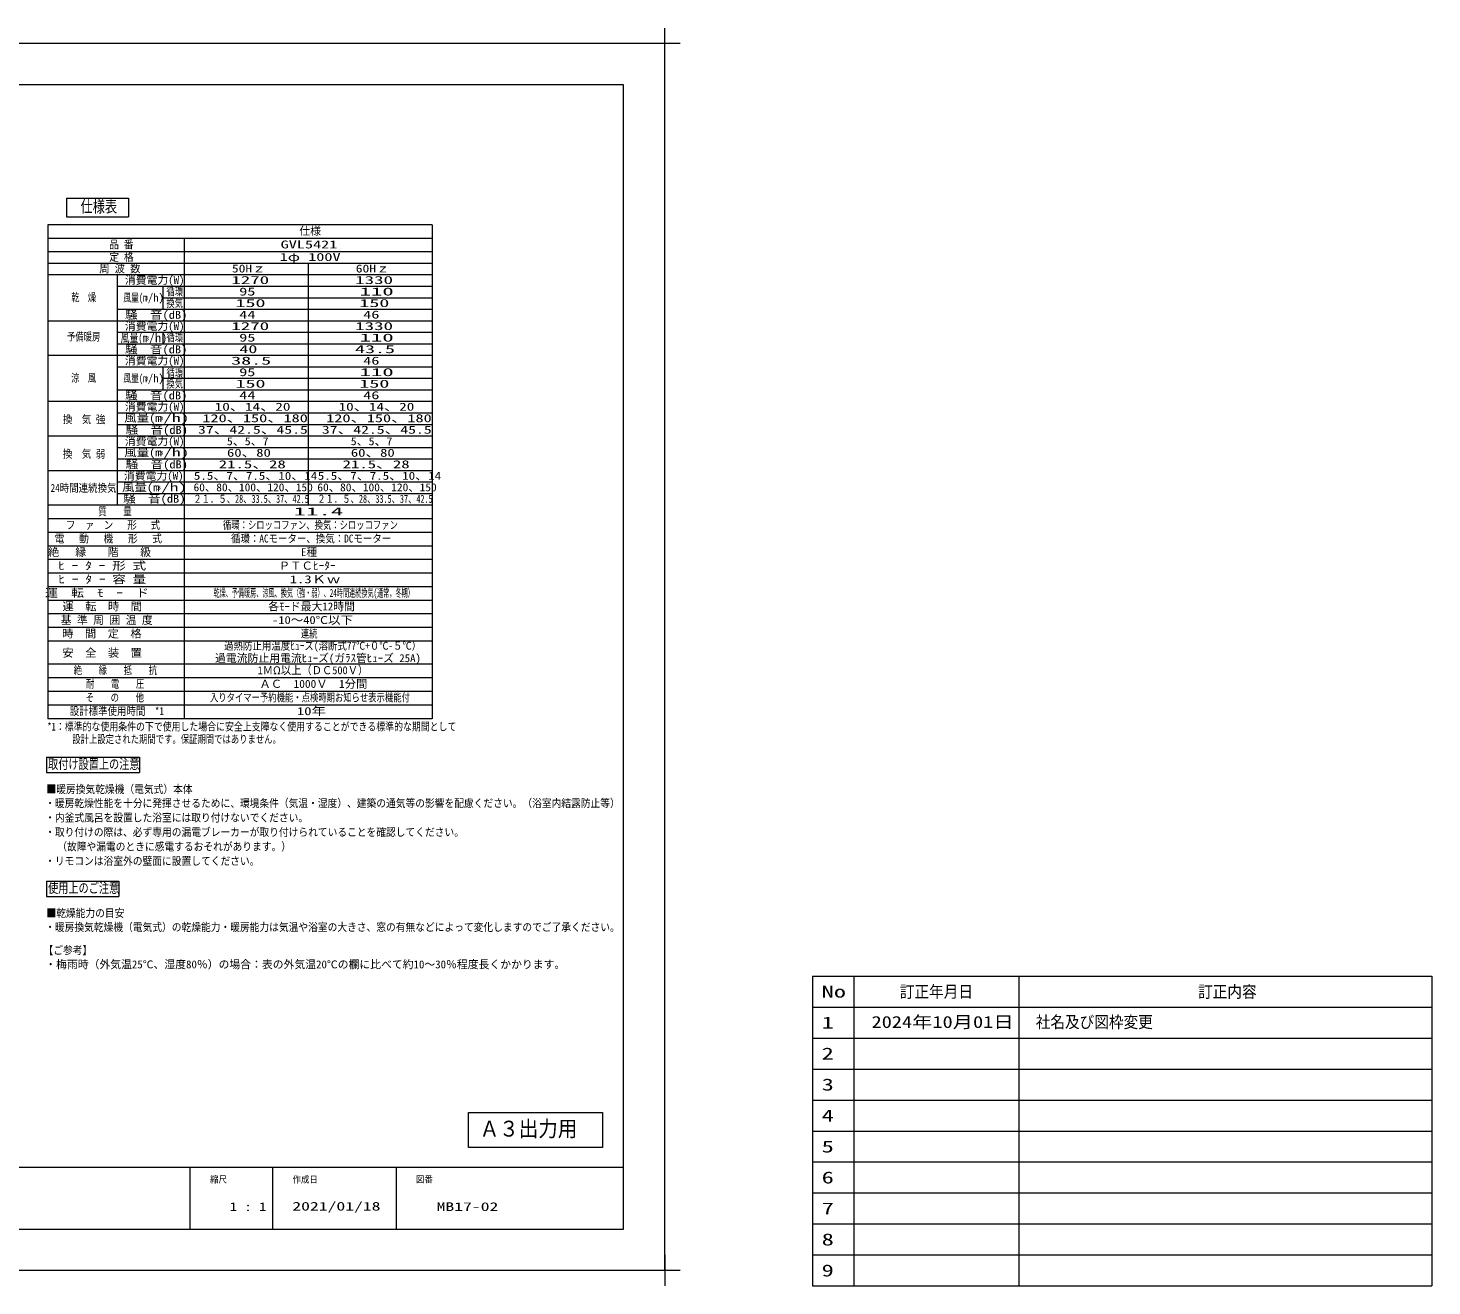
# Model space of a CAD drawing. Units: millimetres on the paper. Extents: x -305 to 305, y -152 to 152.
# Drawn here: x -35.2 to 304.8, y -152.3 to 152.3 of the extents above; entities that cross this region are included whole.
import ezdxf
from ezdxf.enums import TextEntityAlignment as Align

# ---------------------------------------------------------------- set-up
doc = ezdxf.new("R2010")
doc.units = ezdxf.units.MM
for name, color, linetype, lineweight in [('0-0_PV', 7, 'Continuous', 9), ('0-1_0', 7, 'Continuous', 9), ('0-4_1図面枠', 7, 'Continuous', 9), ('0-5_図面枠', 3, 'Continuous', 9), ('0-6_DEFPOINTS', 7, 'Continuous', 9)]:
    doc.layers.add(name, color=color, linetype=linetype, lineweight=lineweight)
doc.styles.add('ＭＳ ゴシック', font='')
doc.styles.get('ＭＳ ゴシック').set_extended_font_data('MS Gothic')

# ---------------------------------------------------------------- blocks, each defined once
blk = doc.blocks.new('グループ-6')
at = {"layer": '0-4_1図面枠'}
for p, q in [((-4200, 2895), (-4200, 3045)), ((4200, 2895), (4200, 3045)), ((-4275, 2970), (-4125, 2970)), ((4275, 2970), (4125, 2970)), ((-4200, -2895), (-4200, -3045)), ((4200, -2895), (4200, -3045)), ((-4275, -2970), (-4125, -2970)), ((4275, -2970), (4125, -2970))]:
    blk.add_line(p, q, dxfattribs=at)

msp = doc.modelspace()

# ---------------------------------------------------------------- linework, layer by layer
at = {"layer": '0-0_PV'}
for p, q in [((-25.837, 111.076), (-25.837, 106.576)), ((-25.837, 111.076), (-10.837, 111.076)), ((-10.837, 111.076), (-10.837, 106.576)), ((-25.837, 106.576), (-10.837, 106.576)), ((62.651, 104.597), (-30.415, 104.597)), ((-30.415, 104.597), (-30.415, -14.933)), ((62.651, 104.597), (62.651, -14.933)), ((62.651, 101.347), (-30.415, 101.347)), ((2.668, 101.347), (2.668, -14.933)), ((62.651, 98.059), (-30.415, 98.059)), ((62.651, 95.271), (-30.415, 95.271)), ((32.66, 95.271), (32.66, 36.723)), ((62.651, 92.483), (-30.415, 92.483)), ((-13.602, 92.483), (-13.602, 36.723)), ((62.568, 89.695), (-13.602, 89.695)), ((-2.535, 89.695), (-2.535, 84.119)), ((62.568, 86.907), (-2.535, 86.907)), ((62.568, 84.119), (-13.602, 84.119)), ((62.568, 81.331), (-30.415, 81.331)), ((62.568, 78.543), (-13.602, 78.543)), ((-2.535, 78.543), (-2.535, 75.755)), ((62.568, 75.755), (-13.602, 75.755)), ((62.568, 72.967), (-30.415, 72.967)), ((62.568, 70.179), (-13.602, 70.179)), ((-2.535, 70.179), (-2.535, 64.603)), ((62.568, 64.603), (-13.602, 64.603)), ((62.568, 67.391), (-2.535, 67.391)), ((62.568, 61.815), (-30.415, 61.815)), ((62.568, 59.027), (-13.602, 59.027)), ((62.568, 56.239), (-13.602, 56.239)), ((62.568, 53.451), (-30.415, 53.451)), ((62.568, 50.663), (-13.602, 50.663)), ((62.568, 47.875), (-13.602, 47.875)), ((62.568, 45.087), (-30.415, 45.087)), ((62.568, 42.299), (-13.602, 42.299)), ((62.568, 39.511), (-13.602, 39.511)), ((62.568, 36.723), (-30.415, 36.723)), ((62.568, 33.435), (-30.415, 33.435)), ((62.568, 30.147), (-30.415, 30.147)), ((62.568, 26.859), (-30.415, 26.859)), ((62.568, 23.571), (-30.415, 23.571)), ((62.568, 20.283), (-30.415, 20.283)), ((62.568, 16.995), (-30.415, 16.995)), ((62.568, 13.707), (-30.415, 13.707)), ((62.568, 10.419), (-30.415, 10.419)), ((62.568, 7.131), (-30.415, 7.131)), ((62.568, 3.831), (-30.415, 3.831)), ((62.568, -1.733), (-30.415, -1.733)), ((62.568, -5.033), (-30.415, -5.033)), ((62.568, -8.333), (-30.415, -8.333)), ((62.568, -11.633), (-30.415, -11.633)), ((62.568, -14.933), (-30.415, -14.933)), ((-30.671, -24.239), (-30.671, -27.986)), ((-30.671, -24.239), (-8.171, -24.239)), ((-8.171, -24.239), (-8.171, -27.986)), ((-30.671, -27.986), (-8.171, -27.986)), ((-30.671, -54.239), (-30.671, -57.986)), ((-30.671, -54.239), (-13.171, -54.239)), ((-13.171, -54.239), (-13.171, -57.986)), ((-30.671, -57.986), (-13.171, -57.986))]:
    msp.add_line(p, q, dxfattribs=at)
msp.add_lwpolyline([(71.472, -118.72), (71.472, -110.299), (103.962, -110.299), (103.962, -118.72)], close=True, dxfattribs=at)
at = {"layer": '0-1_0'}
for p, q in [((154.767, -77.252), (154.767, -152.252)), ((154.767, -77.252), (304.767, -77.252)), ((164.767, -77.252), (164.767, -152.252)), ((204.767, -77.252), (204.767, -152.252)), ((304.767, -77.252), (304.767, -152.252)), ((154.767, -84.752), (304.767, -84.752)), ((154.767, -92.252), (304.767, -92.252)), ((154.767, -99.752), (304.767, -99.752)), ((154.767, -107.252), (304.767, -107.252)), ((154.767, -114.752), (304.767, -114.752)), ((154.767, -122.252), (304.767, -122.252)), ((3.983, -123.498), (3.983, -138.498)), ((23.983, -123.498), (23.983, -138.498)), ((53.983, -123.498), (53.983, -138.498)), ((154.767, -129.752), (304.767, -129.752)), ((154.767, -137.252), (304.767, -137.252)), ((154.767, -144.752), (304.767, -144.752)), ((154.767, -152.252), (304.767, -152.252))]:
    msp.add_line(p, q, dxfattribs=at)
at = {"layer": '0-5_図面枠'}
msp.add_line((-291.017, -123.498), (108.983, -123.498), dxfattribs=at)
msp.add_lwpolyline([(-291.017, -138.498), (108.983, -138.498), (108.983, 138.502), (-291.017, 138.502)], close=True, dxfattribs=at)
at = {"layer": '0-6_DEFPOINTS'}
for p, q in [((118.983, 148.502), (-301.017, 148.502)), ((118.983, -148.498), (118.983, 148.502)), ((118.983, -148.498), (-301.017, -148.498))]:
    msp.add_line(p, q, dxfattribs=at)

# ---------------------------------------------------------------- block references
at = {"layer": '0-4_1図面枠', "xscale": 0.05, "yscale": 0.05}
msp.add_blockref('グループ-6', (-91.017, 0.002), dxfattribs=at)

# ---------------------------------------------------------------- texts
at = {"layer": '0-0_PV', "style": 'ＭＳ ゴシック'}
for s, height, width, p in [('\u3000仕様表\u3000', 2.886, 0.75, (-25.42, 106.771)), ('品 番', 1.924, 0.9, (-15.527, 98.333)), ('GVL5421', 1.921, 1.5, (25.993, 98.333)), ('周 波 数', 1.924, 0.95, (-17.929, 92.507)), ('定 格', 1.924, 0.9, (-15.507, 95.295)), ('1φ 100V', 1.924, 1.5, (25.748, 95.295)), ('50Hｚ', 1.924, 1.25, (14.193, 92.507)), ('1270', 1.924, 1.75, (14.045, 89.719)), ('1330', 1.924, 1.75, (44.037, 89.719)), ('60Hｚ', 1.924, 1.25, (44.184, 92.507)), ('循環', 1.921, 0.75, (-1.656, 86.931)), ('95', 1.921, 1.5, (15.96, 86.931)), ('110', 1.924, 2.1, (45.117, 86.931)), ('乾\u3000燥', 1.921, 0.75, (-24.731, 85.521)), ('風量(m', 1.924, 0.7, (-12.104, 85.471)), ('換気', 1.921, 0.75, (-1.688, 84.134)), ('150', 1.921, 1.85, (15.064, 84.143)), ('150', 1.921, 1.85, (45.056, 84.143)), ('騒\u3000音(dB)', 1.924, 1.15, (-11.673, 81.289)), ('44', 1.921, 1.5, (15.97, 81.355)), ('46', 1.921, 1.5, (45.989, 81.355)), ('予備暖房', 1.921, 0.75, (-25.731, 76.011)), ('風量(m', 2.213, 0.7, (-12.778, 75.497)), ('循環', 1.921, 0.75, (-1.656, 75.779)), ('1270', 1.924, 1.75, (14.045, 78.567)), ('95', 1.921, 1.5, (15.96, 75.779)), ('1330', 1.924, 1.75, (44.037, 78.567)), ('110', 1.924, 2.1, (45.117, 75.779)), ('騒\u3000音(dB)', 1.924, 1.15, (-11.673, 72.925)), ('40', 1.924, 1.65, (16.028, 72.991)), ('43.5', 1.921, 1.85, (44.011, 72.991)), ('38.5', 1.921, 1.85, (14.02, 70.203)), ('46', 1.921, 1.5, (45.989, 70.203)), ('涼\u3000風', 1.921, 0.75, (-24.731, 66.021)), ('風量(m', 1.924, 0.7, (-12.104, 65.955)), ('循環', 1.921, 0.75, (-1.656, 67.165)), ('95', 1.921, 1.5, (15.96, 67.415)), ('110', 1.924, 2.1, (45.117, 67.415)), ('換気', 1.921, 0.75, (-1.688, 64.618)), ('150', 1.921, 1.85, (15.064, 64.627)), ('150', 1.921, 1.85, (45.056, 64.627)), ('騒\u3000音(dB)', 1.924, 1.15, (-11.673, 61.773)), ('10、14、20', 1.924, 1.4, (10.024, 59.051)), ('44', 1.921, 1.5, (15.97, 61.839)), ('10、14、20', 1.924, 1.4, (40.016, 59.051)), ('46', 1.921, 1.5, (45.989, 61.839)), ('換\u3000気 強', 1.924, 0.85, (-26.736, 56.004)), ('風量(m', 1.924, 1.15, (-11.89, 56.347)), ('3', 0.962, 1.6, (-3.457, 57.032)), ('/h)', 1.924, 1.6, (-2.42, 56.347)), ('120、150、180', 1.924, 1.5, (7.034, 56.263)), ('120、150、180', 1.924, 1.5, (37.026, 56.263)), ('騒\u3000音(dB)', 1.924, 1.15, (-11.531, 53.448)), ('37、42.5、45.5', 1.924, 1.45, (5.985, 53.475)), ('37、42.5、45.5', 1.924, 1.45, (35.977, 53.475)), ('5、5、7', 1.924, 1.1, (12.973, 50.687)), ('5、5、7', 1.924, 1.1, (42.964, 50.687)), ('換\u3000気 弱', 1.924, 0.85, (-26.736, 47.64)), ('風量(m', 1.924, 1.15, (-11.89, 47.983)), ('騒\u3000音(dB)', 1.924, 1.15, (-11.531, 45.084)), ('3', 0.962, 1.6, (-3.457, 48.668)), ('/h)', 1.924, 1.6, (-2.42, 47.983)), ('21.5、28', 1.924, 1.55, (11.003, 45.111)), ('60、80', 1.924, 1.35, (13.007, 47.899)), ('21.5、28', 1.924, 1.55, (40.994, 45.111)), ('60、80', 1.924, 1.35, (42.998, 47.899)), ('5.5、7、7.5、10、14', 1.924, 1.2, (4.986, 42.323)), ('5.5、7、7.5、10、14', 1.924, 1.2, (34.978, 42.323)), ('24時間連続換気', 1.924, 0.85, (-29.719, 39.399)), ('風量(m', 1.924, 1.15, (-12.427, 39.535)), ('3', 0.962, 1.6, (-3.994, 40.22)), ('/h)', 1.924, 1.6, (-2.957, 39.535)), ('60、80、100、120、150', 1.924, 1.05, (4.897, 39.535)), ('60、80、100、120、150', 1.924, 1.05, (34.888, 39.535)), ('騒\u3000音(dB)', 1.924, 1.15, (-12.13, 36.781)), ('２１．５、28、33.5、37、42.5', 1.924, 0.75, (4.86, 36.747)), ('２１．５、28、33.5、37、42.5', 1.924, 0.75, (34.851, 36.747)), ('質\u3000\u3000量', 1.921, 0.75, (-18.151, 33.709)), ('11.4', 1.924, 2.3, (29.118, 33.709)), ('フ\u3000ァ\u3000ン \u3000形 \u3000式', 1.924, 0.85, (-25.999, 30.421)), ('循環：シロッコファン、換気：シロッコファン', 1.921, 0.75, (12.02, 30.421)), ('電 \u3000動 \u3000機 \u3000形 \u3000式', 1.924, 0.9, (-28.706, 27.133)), ('循環：ACモーター、換気：DCモーター', 1.924, 0.85, (13.972, 27.133)), ('ﾋ ｰ ﾀ ｰ 形 式', 1.924, 1.25, (-27.898, 20.557)), ('ＰＴＣﾋｰﾀｰ', 1.924, 1.05, (25.524, 20.557)), ('ﾋ ｰ ﾀ ｰ 容 量', 1.924, 1.25, (-27.87, 17.269)), ('1.3Ｋｗ', 1.924, 1.35, (28.19, 17.269)), ('運  転  ﾓ  ｰ  ド', 1.924, 1.2, (-31.067, 13.981)), ('乾燥、予備暖房、涼風、換気（強・弱）、24時間連続換気(通常，冬期）', 1.924, 0.55, (9.723, 13.981)), ('運  転  時  間', 1.924, 1.05, (-26.85, 10.693)), ('時  間  定  格', 1.924, 1.05, (-26.913, 4.117)), ('-10～40℃以下', 1.924, 1.15, (23.923, 7.405)), ('連続', 1.921, 0.75, (30.882, 4.117)), ('過熱防止用温度ﾋｭｰズ(溶断式77℃+０℃-５℃）', 1.924, 0.85, (12.292, 1.186)), ('安  全  装  置', 1.924, 1.05, (-26.873, -0.538)), ('絶\u3000\u3000縁\u3000\u3000抵\u3000\u3000抗', 1.921, 0.75, (-24.112, -4.747)), ('1ＭΩ以上（ＤＣ500Ｖ）', 1.924, 0.95, (20.408, -4.747)), ('耐\u3000\u3000電\u3000\u3000圧', 1.921, 0.75, (-21.155, -8.047)), ('ＡＣ\u30001000Ｖ\u30001分間', 1.924, 1.05, (20.847, -8.047)), ('そ\u3000\u3000の\u3000\u3000他', 1.921, 0.75, (-21.219, -11.347)), ('入りタイマー予約機能・点検時期お知らせ表示機能付', 1.921, 0.75, (8.879, -11.347)), ('設計標準使用時間\u3000*1', 1.924, 0.85, (-25.079, -14.647)), ('10年', 1.924, 1.35, (29.932, -14.647)), ('*1：標準的な使用条件の下で使用した場合に安全上支障なく使用することができる標準的な期間として', 1.924, 0.8, (-30.519, -18.394)), ('\u3000\u3000\u3000設計上設定された期間です。保証期間ではありません。', 1.924, 0.75, (-30.519, -21.429)), ('取付け設置上の注意', 2.405, 0.75, (-30.324, -27.825)), ('■暖房換気乾燥機（電気式）本体', 1.921, 0.9, (-30.706, -33.533)), ('・暖房乾燥性能を十分に発揮させるために、環境条件（気温・湿度）、建築の通気等の影響を配慮ください。（浴室内結露防止等）', 1.921, 0.9, (-31.027, -36.935)), ('・内釜式風呂を設置した浴室には取り付けないでください。', 1.921, 0.9, (-31.027, -40.431)), ('・取り付けの際は、必ず専用の漏電ブレーカーが取り付けられていることを確認してください。', 1.921, 0.9, (-31.027, -43.938)), ('\u3000（故障や漏電のときに感電するおそれがあります。）', 1.921, 0.9, (-30.452, -47.434)), ('・リモコンは浴室外の壁面に設置してください。', 1.921, 0.9, (-31.027, -50.931)), ('使用上のご注意', 2.405, 0.75, (-30.324, -57.825)), ('■乾燥能力の目安', 1.921, 0.9, (-30.706, -63.535)), ('・暖房換気乾燥機（電気式）の乾燥能力・暖房能力は気温や浴室の大きさ、窓の有無などによって変化しますのでご了承ください。', 1.921, 0.9, (-31.027, -66.937)), ('【ご参考】', 1.921, 0.9, (-31.421, -72.533)), ('Ａ３出力用', 3.848, 0.9, (74.2, -117.263))]:
    msp.add_text(s, height=height, dxfattribs=dict(at, width=width)).set_placement(p, align=Align.BOTTOM_LEFT)
for s, height, p in [('仕様', 1.924, (30.517, 101.602)), ('消費電力(W)', 1.924, (-11.728, 89.719)), ('3', 0.962, (-6.833, 86.156)), ('/h)', 1.924, (-6.185, 85.471)), ('消費電力(W)', 1.924, (-11.728, 78.567)), ('/h)', 2.213, (-5.971, 75.497)), ('3', 1.106, (-6.717, 76.285)), ('消費電力(W)', 1.924, (-11.728, 70.203)), ('/h)', 1.924, (-6.185, 65.955)), ('3', 0.962, (-6.833, 66.64)), ('消費電力(W)', 1.924, (-11.728, 59.051)), ('消費電力(W)', 1.924, (-11.728, 50.687)), ('消費電力(W)', 1.924, (-11.957, 42.323)), ('絶   縁  \u3000階  \u3000級', 1.924, (-30.284, 23.845)), ('E種', 1.924, (30.902, 23.845)), ('基 準 周 囲 温 度', 1.924, (-27.264, 7.405)), ('各ﾓｰド最大12時間', 1.924, (22.978, 10.693)), ('過電流防止用電流ﾋｭｰズ(ガﾗｽ管ﾋｭｰズ 25A)', 1.924, (10.115, -1.816)), ('・梅雨時（外気温25℃、湿度80％）の場合：表の外気温20℃の欄に比べて約10～30％程度長くかかります。', 1.924, (-31.013, -75.952))]:
    msp.add_text(s, height=height, dxfattribs=at).set_placement(p, align=Align.BOTTOM_LEFT)
at = {"layer": '0-4_1図面枠', "style": 'ＭＳ ゴシック'}
for s, height, width, p in [('縮尺', 1.627, 0.9, (8.896, -127.769)), ('作成日', 1.627, 0.9, (28.857, -127.788)), ('図番', 1.627, 0.9, (58.732, -127.759)), ('1 : 1', 2.092, 1.25, (13.65, -134.738)), ('2021/01/18', 2.092, 1.5, (28.822, -134.64)), ('MB17-02', 2.092, 1.5, (63.761, -134.737))]:
    msp.add_text(s, height=height, dxfattribs=dict(at, width=width)).set_placement(p, align=Align.BOTTOM_LEFT)
at = {"layer": '0-5_図面枠', "style": 'ＭＳ ゴシック'}
for s, height, width, p in [('No', 2.889, 1.5, (156.995, -83.321)), ('訂正年月日', 2.886, 0.9, (175.924, -83.321)), ('訂正内容', 2.886, 0.9, (248.147, -83.321)), ('1', 2.889, 1.5, (156.995, -90.821)), ('2024年10月01日', 2.886, 1.25, (169.082, -90.666)), ('社名及び図枠変更', 2.886, 0.9, (208.834, -90.666)), ('2', 2.889, 1.5, (156.995, -98.321)), ('3', 2.889, 1.5, (156.995, -105.821)), ('4', 2.889, 1.5, (156.995, -113.321)), ('5', 2.889, 1.5, (156.995, -120.821)), ('6', 2.889, 1.5, (156.995, -128.321)), ('7', 2.889, 1.5, (156.995, -135.821)), ('8', 2.889, 1.5, (156.995, -143.321)), ('9', 2.889, 1.5, (156.995, -150.821))]:
    msp.add_text(s, height=height, dxfattribs=dict(at, width=width)).set_placement(p, align=Align.BOTTOM_LEFT)

doc.saveas('drawing.dxf')
